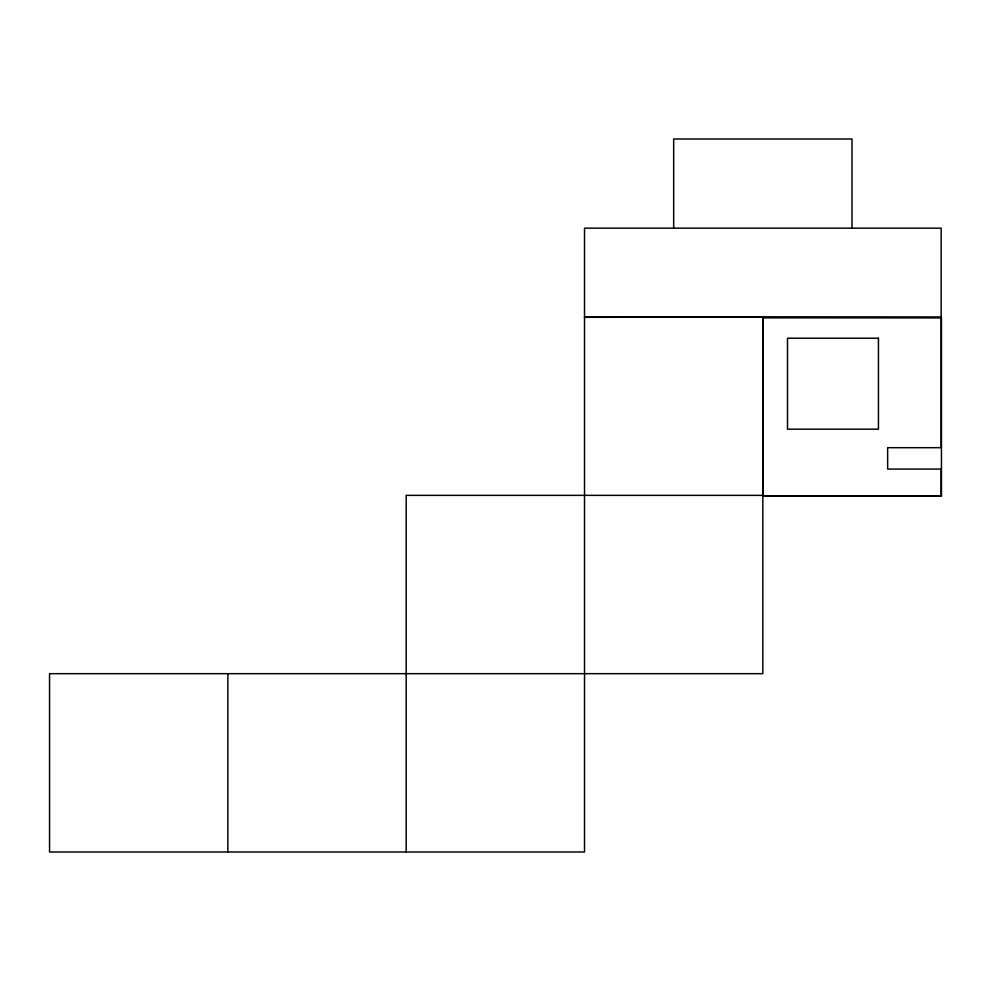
<?xml version="1.0" encoding="UTF-8"?>
<svg xmlns="http://www.w3.org/2000/svg" width="991" height="991" viewBox="0 0 991 991"><rect width="100%" height="100%" fill="white"/><g stroke="black" fill="none" stroke-linecap="round" stroke-linejoin="round"><path stroke-width="1.49" d="M584.517 317.033L941.153 317.331M584.517 317.331L762.537 317.07M762.835 317.43L941.153 317.43M762.835 317.677L941.45 317.677L941.45 495.995L763.132 495.995L763.132 317.677M762.835 495.351L406.186 495.351L406.186 851.987M762.835 495.748L941.153 495.748L941.153 469.077L887.651 469.077L887.651 447.684L941.153 447.684L941.153 228.165L584.517 228.165L584.517 851.987L49.55 851.987L49.55 673.669L762.835 673.669L762.835 317.033M851.987 228.165L851.987 139.013L673.669 139.013L673.669 228.165M227.868 673.669L227.868 851.987M878.447 338.228L787.498 338.228L787.498 429.177L878.447 429.177L878.447 338.228"/></g></svg>
